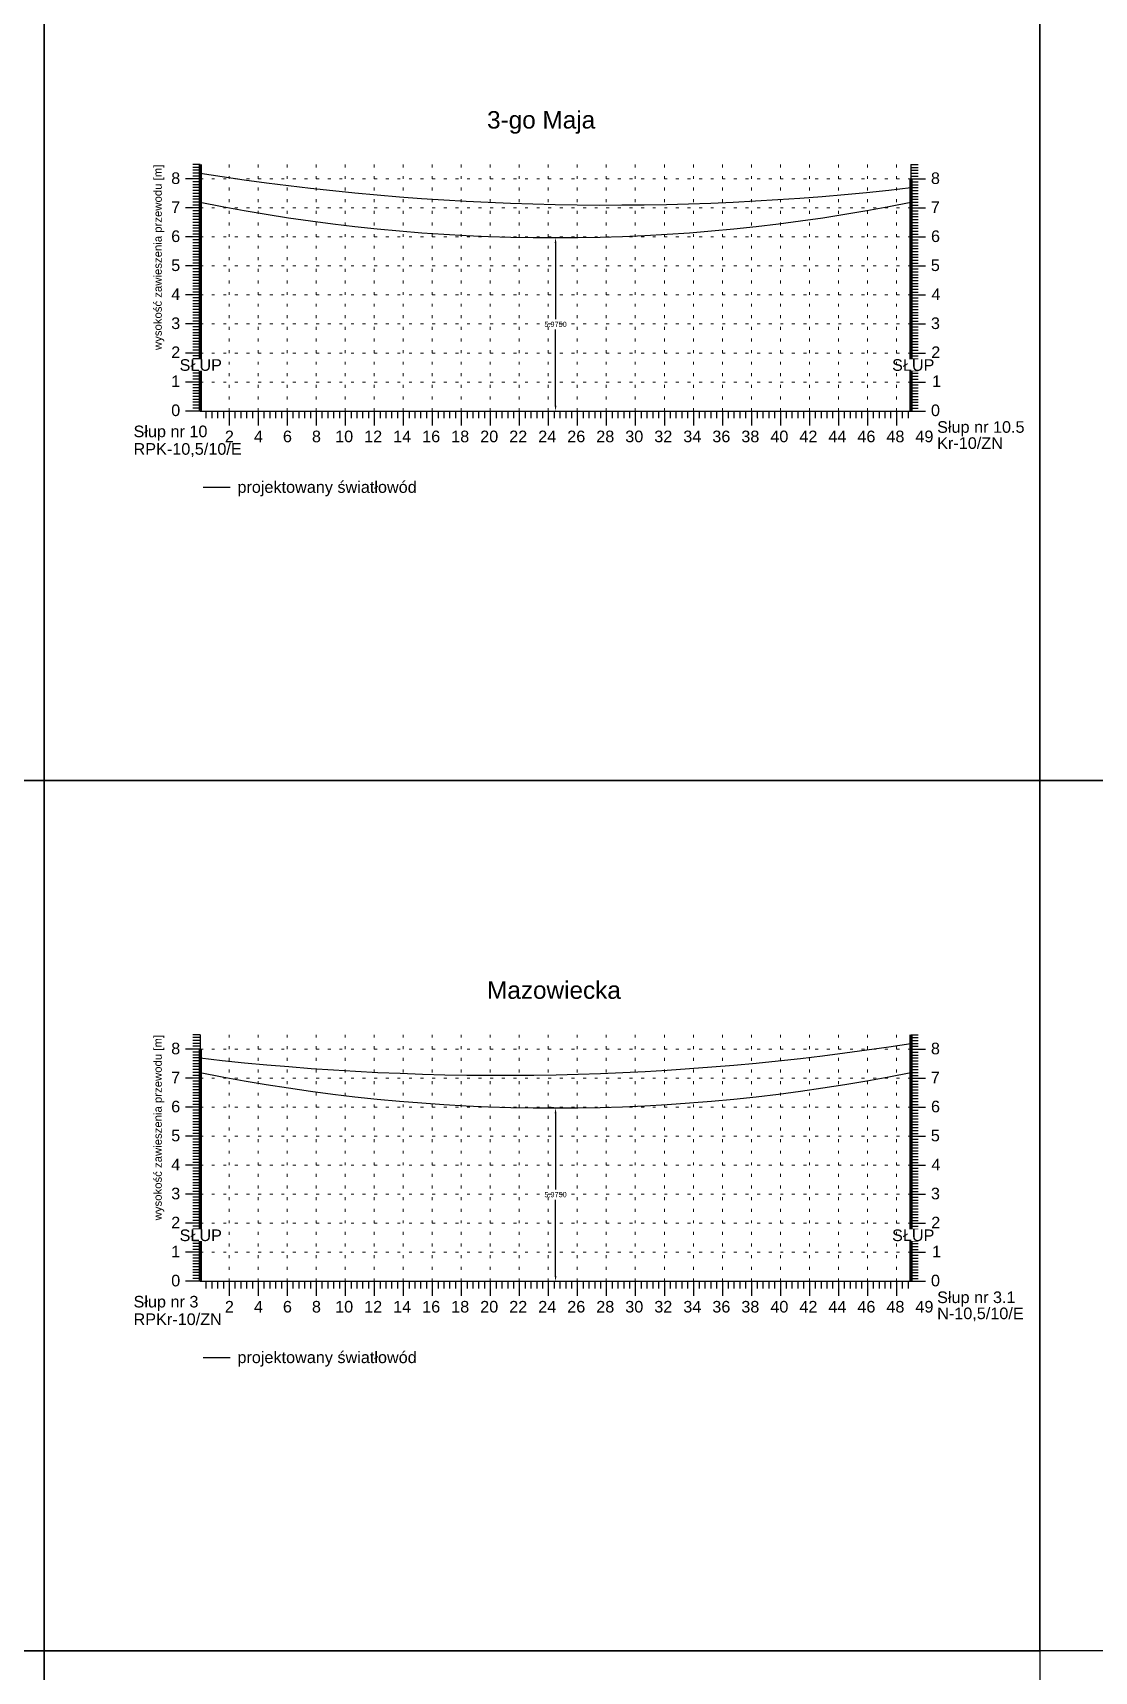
# Model space of a CAD drawing. Header units: metres. Extents: x -155 to 1812, y 681 to 886.
# Drawn here: x 1134.2 to 1170.7, y 739.8 to 796.3 of the extents above; entities that cross this region are included whole.
import ezdxf

# ---------------------------------------------------------------- set-up
doc = ezdxf.new("R2010")
doc.units = ezdxf.units.M
doc.header["$MEASUREMENT"] = 0
doc.linetypes.add('ACAD_ISO07W100', pattern=[3, 0, -3])
doc.styles.get("Standard").update_dxf_attribs({"font": 'arial.ttf'})
doc.dimstyles.get("Standard").update_dxf_attribs({"dimtxt": 0.18, "dimasz": 0.18, "dimexe": 0.18, "dimexo": 0.0625, "dimgap": 0.09, "dimtad": 0, "dimtih": 1, "dimtoh": 1, "dimdec": 4, "dimzin": 0, "dimdsep": 46, "dimtxsty": 'Standard', "dimcen": 0.09, "dimadec": 0, "dimazin": 0, "dimtfac": 1, "dimtdec": 4, "dimtofl": 0, "dimtmove": 0, "dimatfit": 3, "dimfxl": 1, "dimtolj": 1, "dimtzin": 0, "dimarcsym": 0})

# ---------------------------------------------------------------- blocks, each defined once
blk = doc.blocks.new('*D279')
at = {"color": 0, "lineweight": -2}
for p, q in [((1152.106, 789.234), (1151.989, 789.234)), ((1152.169, 789.054), (1152.169, 786.429)), ((1152.169, 783.439), (1152.169, 786.065)), ((1142.581, 783.259), (1152.349, 783.259))]:
    blk.add_line(p, q, dxfattribs=at)
at = {"color": 0}
for points in [[(1152.199, 789.054), (1152.139, 789.054), (1152.169, 789.234)], [(1152.139, 783.439), (1152.199, 783.439), (1152.169, 783.259)]]:
    blk.add_solid(points, dxfattribs=at)
at = {"layer": 'Defpoints', "color": 0}
for p in [(1152.169, 789.234), (1142.519, 783.259), (1152.169, 783.259)]:
    blk.add_point(p, dxfattribs=at)
at = {"color": 0, "lineweight": 25, "insert": (1152.169, 786.247), "char_height": 0.18, "attachment_point": 5}
blk.add_mtext('\\A1;5.9750', dxfattribs=at)
blk = doc.blocks.new('*D304')
at = {"color": 0, "lineweight": -2}
for p, q in [((1152.106, 759.234), (1151.989, 759.234)), ((1152.169, 759.054), (1152.169, 756.429)), ((1152.169, 753.439), (1152.169, 756.065)), ((1142.581, 753.259), (1152.349, 753.259))]:
    blk.add_line(p, q, dxfattribs=at)
at = {"color": 0}
for points in [[(1152.199, 759.054), (1152.139, 759.054), (1152.169, 759.234)], [(1152.139, 753.439), (1152.199, 753.439), (1152.169, 753.259)]]:
    blk.add_solid(points, dxfattribs=at)
at = {"layer": 'Defpoints', "color": 0}
for p in [(1152.169, 759.234), (1142.519, 753.259), (1152.169, 753.259)]:
    blk.add_point(p, dxfattribs=at)
at = {"color": 0, "lineweight": 25, "insert": (1152.169, 756.247), "char_height": 0.18, "attachment_point": 5}
blk.add_mtext('\\A1;5.9750', dxfattribs=at)

msp = doc.modelspace()

# ---------------------------------------------------------------- linework, layer by layer
for p, q in [((1139.9187, 791.75924), (1139.6687, 791.75924)), ((1139.9187, 791.65924), (1139.6687, 791.65924)), ((1139.9187, 791.55924), (1139.6687, 791.55924)), ((1139.9187, 791.45924), (1139.6687, 791.45924)), ((1139.9187, 791.35924), (1139.6687, 791.35924)), ((1139.9187, 791.75924), (1139.9187, 783.25924)), ((1164.4187, 791.75924), (1164.4187, 783.25924)), ((1164.4187, 791.75924), (1164.6687, 791.75924)), ((1164.4187, 791.65924), (1164.6687, 791.65924)), ((1164.4187, 791.55924), (1164.6687, 791.55924)), ((1164.4187, 791.45924), (1164.6687, 791.45924)), ((1164.4187, 791.35924), (1164.6687, 791.35924)), ((1139.9187, 791.25924), (1139.4187, 791.25924)), ((1139.9187, 791.25924), (1139.4187, 791.25924)), ((1139.9187, 791.15924), (1139.6687, 791.15924)), ((1139.9187, 791.05924), (1139.6687, 791.05924)), ((1139.9187, 790.95924), (1139.6687, 790.95924)), ((1139.9187, 790.85924), (1139.6687, 790.85924)), ((1139.9187, 790.75924), (1139.6687, 790.75924)), ((1164.4187, 791.25924), (1164.9187, 791.25924)), ((1164.4187, 791.25924), (1164.9187, 791.25924)), ((1164.4187, 791.15924), (1164.6687, 791.15924)), ((1164.4187, 791.05924), (1164.6687, 791.05924)), ((1164.4187, 790.95924), (1164.6687, 790.95924)), ((1164.4187, 790.85924), (1164.6687, 790.85924)), ((1164.4187, 790.75924), (1164.6687, 790.75924)), ((1139.9187, 790.25924), (1139.4187, 790.25924)), ((1139.9187, 790.25924), (1139.4187, 790.25924)), ((1139.9187, 790.65924), (1139.6687, 790.65924)), ((1139.9187, 790.55924), (1139.6687, 790.55924)), ((1139.9187, 790.45924), (1139.6687, 790.45924)), ((1139.9187, 790.35924), (1139.6687, 790.35924)), ((1164.4187, 790.65924), (1164.6687, 790.65924)), ((1164.4187, 790.55924), (1164.6687, 790.55924)), ((1164.4187, 790.45924), (1164.6687, 790.45924)), ((1164.4187, 790.35924), (1164.6687, 790.35924)), ((1164.4187, 790.25924), (1164.9187, 790.25924)), ((1164.4187, 790.25924), (1164.9187, 790.25924)), ((1139.9187, 790.15924), (1139.6687, 790.15924)), ((1139.9187, 790.05924), (1139.6687, 790.05924)), ((1139.9187, 789.95924), (1139.6687, 789.95924)), ((1139.9187, 789.85924), (1139.6687, 789.85924)), ((1139.9187, 789.75924), (1139.6687, 789.75924)), ((1139.9187, 789.65924), (1139.6687, 789.65924)), ((1164.4187, 790.15924), (1164.6687, 790.15924)), ((1164.4187, 790.05924), (1164.6687, 790.05924)), ((1164.4187, 789.95924), (1164.6687, 789.95924)), ((1164.4187, 789.85924), (1164.6687, 789.85924)), ((1164.4187, 789.75924), (1164.6687, 789.75924)), ((1164.4187, 789.65924), (1164.6687, 789.65924)), ((1139.9187, 789.25924), (1139.4187, 789.25924)), ((1139.9187, 789.25924), (1139.4187, 789.25924)), ((1139.9187, 789.55924), (1139.6687, 789.55924)), ((1139.9187, 789.45924), (1139.6687, 789.45924)), ((1139.9187, 789.35924), (1139.6687, 789.35924)), ((1139.9187, 789.15924), (1139.6687, 789.15924)), ((1139.9187, 789.05924), (1139.6687, 789.05924)), ((1164.4187, 789.55924), (1164.6687, 789.55924)), ((1164.4187, 789.45924), (1164.6687, 789.45924)), ((1164.4187, 789.35924), (1164.6687, 789.35924)), ((1164.4187, 789.25924), (1164.9187, 789.25924)), ((1164.4187, 789.25924), (1164.9187, 789.25924)), ((1164.4187, 789.15924), (1164.6687, 789.15924)), ((1164.4187, 789.05924), (1164.6687, 789.05924)), ((1139.9187, 788.95924), (1139.6687, 788.95924)), ((1139.9187, 788.85924), (1139.6687, 788.85924)), ((1139.9187, 788.75924), (1139.6687, 788.75924)), ((1139.9187, 788.65924), (1139.6687, 788.65924)), ((1139.9187, 788.55924), (1139.6687, 788.55924)), ((1164.4187, 788.95924), (1164.6687, 788.95924)), ((1164.4187, 788.85924), (1164.6687, 788.85924)), ((1164.4187, 788.75924), (1164.6687, 788.75924)), ((1164.4187, 788.65924), (1164.6687, 788.65924)), ((1164.4187, 788.55924), (1164.6687, 788.55924)), ((1139.9187, 788.25924), (1139.4187, 788.25924)), ((1139.9187, 788.25924), (1139.4187, 788.25924)), ((1139.9187, 788.45924), (1139.6687, 788.45924)), ((1139.9187, 788.35924), (1139.6687, 788.35924)), ((1139.9187, 788.15924), (1139.6687, 788.15924)), ((1139.9187, 788.05924), (1139.6687, 788.05924)), ((1139.9187, 787.95924), (1139.6687, 787.95924)), ((1164.4187, 788.45924), (1164.6687, 788.45924)), ((1164.4187, 788.35924), (1164.6687, 788.35924)), ((1164.4187, 788.25924), (1164.9187, 788.25924)), ((1164.4187, 788.25924), (1164.9187, 788.25924)), ((1164.4187, 788.15924), (1164.6687, 788.15924)), ((1164.4187, 788.05924), (1164.6687, 788.05924)), ((1164.4187, 787.95924), (1164.6687, 787.95924)), ((1139.9187, 787.85924), (1139.6687, 787.85924)), ((1139.9187, 787.75924), (1139.6687, 787.75924)), ((1139.9187, 787.65924), (1139.6687, 787.65924)), ((1139.9187, 787.55924), (1139.6687, 787.55924)), ((1139.9187, 787.45924), (1139.6687, 787.45924)), ((1139.9187, 787.35924), (1139.6687, 787.35924)), ((1164.4187, 787.85924), (1164.6687, 787.85924)), ((1164.4187, 787.75924), (1164.6687, 787.75924)), ((1164.4187, 787.65924), (1164.6687, 787.65924)), ((1164.4187, 787.55924), (1164.6687, 787.55924)), ((1164.4187, 787.45924), (1164.6687, 787.45924)), ((1164.4187, 787.35924), (1164.6687, 787.35924)), ((1139.9187, 787.25924), (1139.4187, 787.25924)), ((1139.9187, 787.25924), (1139.4187, 787.25924)), ((1139.9187, 787.15924), (1139.6687, 787.15924)), ((1139.9187, 787.05924), (1139.6687, 787.05924)), ((1139.9187, 786.95924), (1139.6687, 786.95924)), ((1139.9187, 786.85924), (1139.6687, 786.85924)), ((1164.4187, 787.25924), (1164.9187, 787.25924)), ((1164.4187, 787.25924), (1164.9187, 787.25924)), ((1164.4187, 787.15924), (1164.6687, 787.15924)), ((1164.4187, 787.05924), (1164.6687, 787.05924)), ((1164.4187, 786.95924), (1164.6687, 786.95924)), ((1164.4187, 786.85924), (1164.6687, 786.85924)), ((1139.9187, 786.25924), (1139.4187, 786.25924)), ((1139.9187, 786.25924), (1139.4187, 786.25924)), ((1139.9187, 786.75924), (1139.6687, 786.75924)), ((1139.9187, 786.65924), (1139.6687, 786.65924)), ((1139.9187, 786.55924), (1139.6687, 786.55924)), ((1139.9187, 786.45924), (1139.6687, 786.45924)), ((1139.9187, 786.35924), (1139.6687, 786.35924)), ((1164.4187, 786.75924), (1164.6687, 786.75924)), ((1164.4187, 786.65924), (1164.6687, 786.65924)), ((1164.4187, 786.55924), (1164.6687, 786.55924)), ((1164.4187, 786.45924), (1164.6687, 786.45924)), ((1164.4187, 786.35924), (1164.6687, 786.35924)), ((1164.4187, 786.25924), (1164.9187, 786.25924)), ((1164.4187, 786.25924), (1164.9187, 786.25924)), ((1139.9187, 786.15924), (1139.6687, 786.15924)), ((1139.9187, 786.05924), (1139.6687, 786.05924)), ((1139.9187, 785.95924), (1139.6687, 785.95924)), ((1139.9187, 785.85924), (1139.6687, 785.85924)), ((1139.9187, 785.75924), (1139.6687, 785.75924)), ((1139.9187, 785.65924), (1139.6687, 785.65924)), ((1164.4187, 786.15924), (1164.6687, 786.15924)), ((1164.4187, 786.05924), (1164.6687, 786.05924)), ((1164.4187, 785.95924), (1164.6687, 785.95924)), ((1164.4187, 785.85924), (1164.6687, 785.85924)), ((1164.4187, 785.75924), (1164.6687, 785.75924)), ((1164.4187, 785.65924), (1164.6687, 785.65924)), ((1139.9187, 785.25924), (1139.4187, 785.25924)), ((1139.9187, 785.25924), (1139.4187, 785.25924)), ((1139.9187, 785.55924), (1139.6687, 785.55924)), ((1139.9187, 785.45924), (1139.6687, 785.45924)), ((1139.9187, 785.35924), (1139.6687, 785.35924)), ((1139.9187, 785.15924), (1139.6687, 785.15924)), ((1164.4187, 785.55924), (1164.6687, 785.55924)), ((1164.4187, 785.45924), (1164.6687, 785.45924)), ((1164.4187, 785.35924), (1164.6687, 785.35924)), ((1164.4187, 785.25924), (1164.9187, 785.25924)), ((1164.4187, 785.25924), (1164.9187, 785.25924)), ((1164.4187, 785.15924), (1164.6687, 785.15924)), ((1139.9187, 785.05924), (1139.6687, 785.05924)), ((1139.9187, 784.95924), (1139.6687, 784.95924)), ((1139.9187, 784.85924), (1139.6687, 784.85924)), ((1139.9187, 784.75924), (1139.6687, 784.75924)), ((1139.9187, 784.65924), (1139.6687, 784.65924)), ((1139.9187, 784.55924), (1139.6687, 784.55924)), ((1164.4187, 785.05924), (1164.6687, 785.05924)), ((1164.4187, 784.95924), (1164.6687, 784.95924)), ((1164.4187, 784.85924), (1164.6687, 784.85924)), ((1164.4187, 784.75924), (1164.6687, 784.75924)), ((1164.4187, 784.65924), (1164.6687, 784.65924)), ((1164.4187, 784.55924), (1164.6687, 784.55924)), ((1139.9187, 784.25924), (1139.4187, 784.25924)), ((1139.9187, 784.25924), (1139.4187, 784.25924)), ((1139.9187, 784.45924), (1139.6687, 784.45924)), ((1139.9187, 784.35924), (1139.6687, 784.35924)), ((1139.9187, 784.15924), (1139.6687, 784.15924)), ((1139.9187, 784.05924), (1139.6687, 784.05924)), ((1139.9187, 783.95924), (1139.6687, 783.95924)), ((1164.4187, 784.45924), (1164.6687, 784.45924)), ((1164.4187, 784.35924), (1164.6687, 784.35924)), ((1164.4187, 784.25924), (1164.9187, 784.25924)), ((1164.4187, 784.25924), (1164.9187, 784.25924)), ((1164.4187, 784.15924), (1164.6687, 784.15924)), ((1164.4187, 784.05924), (1164.6687, 784.05924)), ((1164.4187, 783.95924), (1164.6687, 783.95924)), ((1139.9187, 783.85924), (1139.6687, 783.85924)), ((1139.9187, 783.75924), (1139.6687, 783.75924)), ((1139.9187, 783.65924), (1139.6687, 783.65924)), ((1139.9187, 783.55924), (1139.6687, 783.55924)), ((1139.9187, 783.45924), (1139.6687, 783.45924)), ((1164.4187, 783.85924), (1164.6687, 783.85924)), ((1164.4187, 783.75924), (1164.6687, 783.75924)), ((1164.4187, 783.65924), (1164.6687, 783.65924)), ((1164.4187, 783.55924), (1164.6687, 783.55924)), ((1164.4187, 783.45924), (1164.6687, 783.45924)), ((1139.9187, 783.25924), (1139.4187, 783.25924)), ((1139.9187, 783.35924), (1139.6687, 783.35924)), ((1139.9187, 783.25924), (1139.6687, 783.25924)), ((1139.9187, 783.25924), (1164.4187, 783.25924)), ((1140.1187, 783.25924), (1140.1187, 783.00924)), ((1140.3187, 783.25924), (1140.3187, 783.00924)), ((1140.5187, 783.25924), (1140.5187, 783.00924)), ((1140.7187, 783.25924), (1140.7187, 783.00924)), ((1140.9187, 783.25924), (1140.9187, 782.75924)), ((1141.1187, 783.25924), (1141.1187, 783.00924)), ((1141.3187, 783.25924), (1141.3187, 783.00924)), ((1141.5187, 783.25924), (1141.5187, 783.00924)), ((1141.7187, 783.25924), (1141.7187, 783.00924)), ((1141.9187, 783.25924), (1141.9187, 782.75924)), ((1142.1187, 783.25924), (1142.1187, 783.00924)), ((1142.3187, 783.25924), (1142.3187, 783.00924)), ((1142.5187, 783.25924), (1142.5187, 783.00924)), ((1142.7187, 783.25924), (1142.7187, 783.00924)), ((1142.9187, 783.25924), (1142.9187, 782.75924)), ((1143.1187, 783.25924), (1143.1187, 783.00924)), ((1143.3187, 783.25924), (1143.3187, 783.00924)), ((1143.5187, 783.25924), (1143.5187, 783.00924)), ((1143.7187, 783.25924), (1143.7187, 783.00924)), ((1143.9187, 783.25924), (1143.9187, 782.75924)), ((1144.1187, 783.25924), (1144.1187, 783.00924)), ((1144.3187, 783.25924), (1144.3187, 783.00924)), ((1144.5187, 783.25924), (1144.5187, 783.00924)), ((1144.7187, 783.25924), (1144.7187, 783.00924)), ((1144.9187, 783.25924), (1144.9187, 782.75924)), ((1145.1187, 783.25924), (1145.1187, 783.00924)), ((1145.3187, 783.25924), (1145.3187, 783.00924)), ((1145.5187, 783.25924), (1145.5187, 783.00924)), ((1145.7187, 783.25924), (1145.7187, 783.00924)), ((1145.9187, 783.25924), (1145.9187, 782.75924)), ((1146.1187, 783.25924), (1146.1187, 783.00924)), ((1146.3187, 783.25924), (1146.3187, 783.00924)), ((1146.5187, 783.25924), (1146.5187, 783.00924)), ((1146.7187, 783.25924), (1146.7187, 783.00924)), ((1146.9187, 783.25924), (1146.9187, 782.75924)), ((1147.1187, 783.25924), (1147.1187, 783.00924)), ((1147.3187, 783.25924), (1147.3187, 783.00924)), ((1147.5187, 783.25924), (1147.5187, 783.00924)), ((1147.7187, 783.25924), (1147.7187, 783.00924)), ((1147.9187, 783.25924), (1147.9187, 782.75924)), ((1148.1187, 783.25924), (1148.1187, 783.00924)), ((1148.3187, 783.25924), (1148.3187, 783.00924)), ((1148.5187, 783.25924), (1148.5187, 783.00924)), ((1148.7187, 783.25924), (1148.7187, 783.00924)), ((1148.9187, 783.25924), (1148.9187, 782.75924)), ((1149.1187, 783.25924), (1149.1187, 783.00924)), ((1149.3187, 783.25924), (1149.3187, 783.00924)), ((1149.5187, 783.25924), (1149.5187, 783.00924)), ((1149.7187, 783.25924), (1149.7187, 783.00924)), ((1149.9187, 783.25924), (1149.9187, 782.75924)), ((1150.1187, 783.25924), (1150.1187, 783.00924)), ((1150.3187, 783.25924), (1150.3187, 783.00924)), ((1150.5187, 783.25924), (1150.5187, 783.00924)), ((1150.7187, 783.25924), (1150.7187, 783.00924)), ((1150.9187, 783.25924), (1150.9187, 782.75924)), ((1151.1187, 783.25924), (1151.1187, 783.00924)), ((1151.3187, 783.25924), (1151.3187, 783.00924)), ((1151.5187, 783.25924), (1151.5187, 783.00924)), ((1151.7187, 783.25924), (1151.7187, 783.00924)), ((1151.9187, 783.25924), (1151.9187, 782.75924)), ((1152.1187, 783.25924), (1152.1187, 783.00924)), ((1152.3187, 783.25924), (1152.3187, 783.00924)), ((1152.5187, 783.25924), (1152.5187, 783.00924)), ((1152.7187, 783.25924), (1152.7187, 783.00924)), ((1152.9187, 783.25924), (1152.9187, 782.75924)), ((1153.1187, 783.25924), (1153.1187, 783.00924)), ((1153.3187, 783.25924), (1153.3187, 783.00924)), ((1153.5187, 783.25924), (1153.5187, 783.00924)), ((1153.7187, 783.25924), (1153.7187, 783.00924)), ((1153.9187, 783.25924), (1153.9187, 782.75924)), ((1154.1187, 783.25924), (1154.1187, 783.00924)), ((1154.3187, 783.25924), (1154.3187, 783.00924)), ((1154.5187, 783.25924), (1154.5187, 783.00924)), ((1154.7187, 783.25924), (1154.7187, 783.00924)), ((1154.9187, 783.25924), (1154.9187, 782.75924)), ((1155.1187, 783.25924), (1155.1187, 783.00924)), ((1155.3187, 783.25924), (1155.3187, 783.00924)), ((1155.5187, 783.25924), (1155.5187, 783.00924)), ((1155.7187, 783.25924), (1155.7187, 783.00924)), ((1155.9187, 783.25924), (1155.9187, 782.75924)), ((1156.1187, 783.25924), (1156.1187, 783.00924)), ((1156.3187, 783.25924), (1156.3187, 783.00924)), ((1156.5187, 783.25924), (1156.5187, 783.00924)), ((1156.7187, 783.25924), (1156.7187, 783.00924)), ((1156.9187, 783.25924), (1156.9187, 782.75924)), ((1157.1187, 783.25924), (1157.1187, 783.00924)), ((1157.3187, 783.25924), (1157.3187, 783.00924)), ((1157.5187, 783.25924), (1157.5187, 783.00924)), ((1157.7187, 783.25924), (1157.7187, 783.00924)), ((1157.9187, 783.25924), (1157.9187, 782.75924)), ((1158.1187, 783.25924), (1158.1187, 783.00924)), ((1158.3187, 783.25924), (1158.3187, 783.00924)), ((1158.5187, 783.25924), (1158.5187, 783.00924)), ((1158.7187, 783.25924), (1158.7187, 783.00924)), ((1158.9187, 783.25924), (1158.9187, 782.75924)), ((1158.9187, 783.25924), (1158.9187, 782.75924)), ((1159.1187, 783.25924), (1159.1187, 783.00924)), ((1159.3187, 783.25924), (1159.3187, 783.00924)), ((1159.5187, 783.25924), (1159.5187, 783.00924)), ((1159.7187, 783.25924), (1159.7187, 783.00924)), ((1159.9187, 783.25924), (1159.9187, 782.75924)), ((1159.9187, 783.25924), (1159.9187, 782.75924)), ((1160.1187, 783.25924), (1160.1187, 783.00924)), ((1160.3187, 783.25924), (1160.3187, 783.00924)), ((1160.5187, 783.25924), (1160.5187, 783.00924)), ((1160.7187, 783.25924), (1160.7187, 783.00924)), ((1160.9187, 783.25924), (1160.9187, 782.75924)), ((1160.9187, 783.25924), (1160.9187, 782.75924)), ((1161.1187, 783.25924), (1161.1187, 783.00924)), ((1161.3187, 783.25924), (1161.3187, 783.00924)), ((1161.5187, 783.25924), (1161.5187, 783.00924)), ((1161.7187, 783.25924), (1161.7187, 783.00924)), ((1161.9187, 783.25924), (1161.9187, 782.75924)), ((1161.9187, 783.25924), (1161.9187, 782.75924)), ((1162.1187, 783.25924), (1162.1187, 783.00924)), ((1162.3187, 783.25924), (1162.3187, 783.00924)), ((1162.5187, 783.25924), (1162.5187, 783.00924)), ((1162.7187, 783.25924), (1162.7187, 783.00924)), ((1162.9187, 783.25924), (1162.9187, 782.75924)), ((1162.9187, 783.25924), (1162.9187, 782.75924)), ((1163.1187, 783.25924), (1163.1187, 783.00924)), ((1163.3187, 783.25924), (1163.3187, 783.00924)), ((1163.5187, 783.25924), (1163.5187, 783.00924)), ((1163.7187, 783.25924), (1163.7187, 783.00924)), ((1163.9187, 783.25924), (1163.9187, 782.75924)), ((1163.9187, 783.25924), (1163.9187, 782.75924)), ((1164.1187, 783.25924), (1164.1187, 783.00924)), ((1164.3187, 783.25924), (1164.3187, 783.00924)), ((1164.4187, 783.35924), (1164.6687, 783.35924)), ((1164.4187, 783.25924), (1164.9187, 783.25924)), ((1164.4187, 783.25924), (1164.6687, 783.25924)), ((1139.9187, 761.75924), (1139.6687, 761.75924)), ((1139.9187, 761.65924), (1139.6687, 761.65924)), ((1139.9187, 761.55924), (1139.6687, 761.55924)), ((1139.9187, 761.45924), (1139.6687, 761.45924)), ((1139.9187, 761.35924), (1139.6687, 761.35924)), ((1139.9187, 761.75924), (1139.9187, 753.25924)), ((1164.4187, 761.75924), (1164.4187, 753.25924)), ((1164.4187, 761.75924), (1164.6687, 761.75924)), ((1164.4187, 761.65924), (1164.6687, 761.65924)), ((1164.4187, 761.55924), (1164.6687, 761.55924)), ((1164.4187, 761.45924), (1164.6687, 761.45924)), ((1164.4187, 761.35924), (1164.6687, 761.35924)), ((1139.9187, 761.25924), (1139.4187, 761.25924)), ((1139.9187, 761.25924), (1139.4187, 761.25924)), ((1139.9187, 761.15924), (1139.6687, 761.15924)), ((1139.9187, 761.05924), (1139.6687, 761.05924)), ((1139.9187, 760.95924), (1139.6687, 760.95924)), ((1139.9187, 760.85924), (1139.6687, 760.85924)), ((1164.4187, 761.25924), (1164.9187, 761.25924)), ((1164.4187, 761.25924), (1164.9187, 761.25924)), ((1164.4187, 761.15924), (1164.6687, 761.15924)), ((1164.4187, 761.05924), (1164.6687, 761.05924)), ((1164.4187, 760.95924), (1164.6687, 760.95924)), ((1164.4187, 760.85924), (1164.6687, 760.85924)), ((1139.9187, 760.25924), (1139.4187, 760.25924)), ((1139.9187, 760.25924), (1139.4187, 760.25924)), ((1139.9187, 760.75924), (1139.6687, 760.75924)), ((1139.9187, 760.65924), (1139.6687, 760.65924)), ((1139.9187, 760.55924), (1139.6687, 760.55924)), ((1139.9187, 760.45924), (1139.6687, 760.45924)), ((1139.9187, 760.35924), (1139.6687, 760.35924)), ((1164.4187, 760.75924), (1164.6687, 760.75924)), ((1164.4187, 760.65924), (1164.6687, 760.65924)), ((1164.4187, 760.55924), (1164.6687, 760.55924)), ((1164.4187, 760.45924), (1164.6687, 760.45924)), ((1164.4187, 760.35924), (1164.6687, 760.35924)), ((1164.4187, 760.25924), (1164.9187, 760.25924)), ((1164.4187, 760.25924), (1164.9187, 760.25924)), ((1139.9187, 760.15924), (1139.6687, 760.15924)), ((1139.9187, 760.05924), (1139.6687, 760.05924)), ((1139.9187, 759.95924), (1139.6687, 759.95924)), ((1139.9187, 759.85924), (1139.6687, 759.85924)), ((1139.9187, 759.75924), (1139.6687, 759.75924)), ((1164.4187, 760.15924), (1164.6687, 760.15924)), ((1164.4187, 760.05924), (1164.6687, 760.05924)), ((1164.4187, 759.95924), (1164.6687, 759.95924)), ((1164.4187, 759.85924), (1164.6687, 759.85924)), ((1164.4187, 759.75924), (1164.6687, 759.75924)), ((1139.9187, 759.25924), (1139.4187, 759.25924)), ((1139.9187, 759.25924), (1139.4187, 759.25924)), ((1139.9187, 759.65924), (1139.6687, 759.65924)), ((1139.9187, 759.55924), (1139.6687, 759.55924)), ((1139.9187, 759.45924), (1139.6687, 759.45924)), ((1139.9187, 759.35924), (1139.6687, 759.35924)), ((1139.9187, 759.15924), (1139.6687, 759.15924)), ((1164.4187, 759.65924), (1164.6687, 759.65924)), ((1164.4187, 759.55924), (1164.6687, 759.55924)), ((1164.4187, 759.45924), (1164.6687, 759.45924)), ((1164.4187, 759.35924), (1164.6687, 759.35924)), ((1164.4187, 759.25924), (1164.9187, 759.25924)), ((1164.4187, 759.25924), (1164.9187, 759.25924)), ((1164.4187, 759.15924), (1164.6687, 759.15924)), ((1139.9187, 759.05924), (1139.6687, 759.05924)), ((1139.9187, 758.95924), (1139.6687, 758.95924)), ((1139.9187, 758.85924), (1139.6687, 758.85924)), ((1139.9187, 758.75924), (1139.6687, 758.75924)), ((1139.9187, 758.65924), (1139.6687, 758.65924)), ((1139.9187, 758.55924), (1139.6687, 758.55924)), ((1164.4187, 759.05924), (1164.6687, 759.05924)), ((1164.4187, 758.95924), (1164.6687, 758.95924)), ((1164.4187, 758.85924), (1164.6687, 758.85924)), ((1164.4187, 758.75924), (1164.6687, 758.75924)), ((1164.4187, 758.65924), (1164.6687, 758.65924)), ((1164.4187, 758.55924), (1164.6687, 758.55924)), ((1139.9187, 758.25924), (1139.4187, 758.25924)), ((1139.9187, 758.25924), (1139.4187, 758.25924)), ((1139.9187, 758.45924), (1139.6687, 758.45924)), ((1139.9187, 758.35924), (1139.6687, 758.35924)), ((1139.9187, 758.15924), (1139.6687, 758.15924)), ((1139.9187, 758.05924), (1139.6687, 758.05924)), ((1164.4187, 758.45924), (1164.6687, 758.45924)), ((1164.4187, 758.35924), (1164.6687, 758.35924)), ((1164.4187, 758.25924), (1164.9187, 758.25924)), ((1164.4187, 758.25924), (1164.9187, 758.25924)), ((1164.4187, 758.15924), (1164.6687, 758.15924)), ((1164.4187, 758.05924), (1164.6687, 758.05924)), ((1139.9187, 757.95924), (1139.6687, 757.95924)), ((1139.9187, 757.85924), (1139.6687, 757.85924)), ((1139.9187, 757.75924), (1139.6687, 757.75924)), ((1139.9187, 757.65924), (1139.6687, 757.65924)), ((1139.9187, 757.55924), (1139.6687, 757.55924)), ((1139.9187, 757.45924), (1139.6687, 757.45924)), ((1164.4187, 757.95924), (1164.6687, 757.95924)), ((1164.4187, 757.85924), (1164.6687, 757.85924)), ((1164.4187, 757.75924), (1164.6687, 757.75924)), ((1164.4187, 757.65924), (1164.6687, 757.65924)), ((1164.4187, 757.55924), (1164.6687, 757.55924)), ((1164.4187, 757.45924), (1164.6687, 757.45924)), ((1139.9187, 757.25924), (1139.4187, 757.25924)), ((1139.9187, 757.25924), (1139.4187, 757.25924)), ((1139.9187, 757.35924), (1139.6687, 757.35924)), ((1139.9187, 757.15924), (1139.6687, 757.15924)), ((1139.9187, 757.05924), (1139.6687, 757.05924)), ((1139.9187, 756.95924), (1139.6687, 756.95924)), ((1139.9187, 756.85924), (1139.6687, 756.85924)), ((1164.4187, 757.35924), (1164.6687, 757.35924)), ((1164.4187, 757.25924), (1164.9187, 757.25924)), ((1164.4187, 757.25924), (1164.9187, 757.25924)), ((1164.4187, 757.15924), (1164.6687, 757.15924)), ((1164.4187, 757.05924), (1164.6687, 757.05924)), ((1164.4187, 756.95924), (1164.6687, 756.95924)), ((1164.4187, 756.85924), (1164.6687, 756.85924)), ((1139.9187, 756.75924), (1139.6687, 756.75924)), ((1139.9187, 756.65924), (1139.6687, 756.65924)), ((1139.9187, 756.55924), (1139.6687, 756.55924)), ((1139.9187, 756.45924), (1139.6687, 756.45924)), ((1139.9187, 756.35924), (1139.6687, 756.35924)), ((1164.4187, 756.75924), (1164.6687, 756.75924)), ((1164.4187, 756.65924), (1164.6687, 756.65924)), ((1164.4187, 756.55924), (1164.6687, 756.55924)), ((1164.4187, 756.45924), (1164.6687, 756.45924)), ((1164.4187, 756.35924), (1164.6687, 756.35924)), ((1139.9187, 756.25924), (1139.4187, 756.25924)), ((1139.9187, 756.25924), (1139.4187, 756.25924)), ((1139.9187, 756.15924), (1139.6687, 756.15924)), ((1139.9187, 756.05924), (1139.6687, 756.05924)), ((1139.9187, 755.95924), (1139.6687, 755.95924)), ((1139.9187, 755.85924), (1139.6687, 755.85924)), ((1139.9187, 755.75924), (1139.6687, 755.75924)), ((1164.4187, 756.25924), (1164.9187, 756.25924)), ((1164.4187, 756.25924), (1164.9187, 756.25924)), ((1164.4187, 756.15924), (1164.6687, 756.15924)), ((1164.4187, 756.05924), (1164.6687, 756.05924)), ((1164.4187, 755.95924), (1164.6687, 755.95924)), ((1164.4187, 755.85924), (1164.6687, 755.85924)), ((1164.4187, 755.75924), (1164.6687, 755.75924)), ((1139.9187, 755.25924), (1139.4187, 755.25924)), ((1139.9187, 755.25924), (1139.4187, 755.25924)), ((1139.9187, 755.65924), (1139.6687, 755.65924)), ((1139.9187, 755.55924), (1139.6687, 755.55924)), ((1139.9187, 755.45924), (1139.6687, 755.45924)), ((1139.9187, 755.35924), (1139.6687, 755.35924)), ((1139.9187, 755.15924), (1139.6687, 755.15924)), ((1164.4187, 755.65924), (1164.6687, 755.65924)), ((1164.4187, 755.55924), (1164.6687, 755.55924)), ((1164.4187, 755.45924), (1164.6687, 755.45924)), ((1164.4187, 755.35924), (1164.6687, 755.35924)), ((1164.4187, 755.25924), (1164.9187, 755.25924)), ((1164.4187, 755.25924), (1164.9187, 755.25924)), ((1164.4187, 755.15924), (1164.6687, 755.15924)), ((1139.9187, 755.05924), (1139.6687, 755.05924)), ((1139.9187, 754.95924), (1139.6687, 754.95924)), ((1139.9187, 754.85924), (1139.6687, 754.85924)), ((1139.9187, 754.75924), (1139.6687, 754.75924)), ((1139.9187, 754.65924), (1139.6687, 754.65924)), ((1164.4187, 755.05924), (1164.6687, 755.05924)), ((1164.4187, 754.95924), (1164.6687, 754.95924)), ((1164.4187, 754.85924), (1164.6687, 754.85924)), ((1164.4187, 754.75924), (1164.6687, 754.75924)), ((1164.4187, 754.65924), (1164.6687, 754.65924)), ((1139.9187, 754.25924), (1139.4187, 754.25924)), ((1139.9187, 754.25924), (1139.4187, 754.25924)), ((1139.9187, 754.55924), (1139.6687, 754.55924)), ((1139.9187, 754.45924), (1139.6687, 754.45924)), ((1139.9187, 754.35924), (1139.6687, 754.35924)), ((1139.9187, 754.15924), (1139.6687, 754.15924)), ((1139.9187, 754.05924), (1139.6687, 754.05924)), ((1164.4187, 754.55924), (1164.6687, 754.55924)), ((1164.4187, 754.45924), (1164.6687, 754.45924)), ((1164.4187, 754.35924), (1164.6687, 754.35924)), ((1164.4187, 754.25924), (1164.9187, 754.25924)), ((1164.4187, 754.25924), (1164.9187, 754.25924)), ((1164.4187, 754.15924), (1164.6687, 754.15924)), ((1164.4187, 754.05924), (1164.6687, 754.05924)), ((1139.9187, 753.95924), (1139.6687, 753.95924)), ((1139.9187, 753.85924), (1139.6687, 753.85924)), ((1139.9187, 753.75924), (1139.6687, 753.75924)), ((1139.9187, 753.65924), (1139.6687, 753.65924)), ((1139.9187, 753.55924), (1139.6687, 753.55924)), ((1139.9187, 753.45924), (1139.6687, 753.45924)), ((1164.4187, 753.95924), (1164.6687, 753.95924)), ((1164.4187, 753.85924), (1164.6687, 753.85924)), ((1164.4187, 753.75924), (1164.6687, 753.75924)), ((1164.4187, 753.65924), (1164.6687, 753.65924)), ((1164.4187, 753.55924), (1164.6687, 753.55924)), ((1164.4187, 753.45924), (1164.6687, 753.45924)), ((1139.9187, 753.25924), (1139.4187, 753.25924)), ((1139.9187, 753.35924), (1139.6687, 753.35924)), ((1139.9187, 753.25924), (1139.6687, 753.25924)), ((1139.9187, 753.25924), (1164.4187, 753.25924)), ((1140.1187, 753.25924), (1140.1187, 753.00924)), ((1140.3187, 753.25924), (1140.3187, 753.00924)), ((1140.5187, 753.25924), (1140.5187, 753.00924)), ((1140.7187, 753.25924), (1140.7187, 753.00924)), ((1140.9187, 753.25924), (1140.9187, 752.75924)), ((1141.1187, 753.25924), (1141.1187, 753.00924)), ((1141.3187, 753.25924), (1141.3187, 753.00924)), ((1141.5187, 753.25924), (1141.5187, 753.00924)), ((1141.7187, 753.25924), (1141.7187, 753.00924)), ((1141.9187, 753.25924), (1141.9187, 752.75924)), ((1142.1187, 753.25924), (1142.1187, 753.00924)), ((1142.3187, 753.25924), (1142.3187, 753.00924)), ((1142.5187, 753.25924), (1142.5187, 753.00924)), ((1142.7187, 753.25924), (1142.7187, 753.00924)), ((1142.9187, 753.25924), (1142.9187, 752.75924)), ((1143.1187, 753.25924), (1143.1187, 753.00924)), ((1143.3187, 753.25924), (1143.3187, 753.00924)), ((1143.5187, 753.25924), (1143.5187, 753.00924)), ((1143.7187, 753.25924), (1143.7187, 753.00924)), ((1143.9187, 753.25924), (1143.9187, 752.75924)), ((1144.1187, 753.25924), (1144.1187, 753.00924)), ((1144.3187, 753.25924), (1144.3187, 753.00924)), ((1144.5187, 753.25924), (1144.5187, 753.00924)), ((1144.7187, 753.25924), (1144.7187, 753.00924)), ((1144.9187, 753.25924), (1144.9187, 752.75924)), ((1145.1187, 753.25924), (1145.1187, 753.00924)), ((1145.3187, 753.25924), (1145.3187, 753.00924)), ((1145.5187, 753.25924), (1145.5187, 753.00924)), ((1145.7187, 753.25924), (1145.7187, 753.00924)), ((1145.9187, 753.25924), (1145.9187, 752.75924)), ((1146.1187, 753.25924), (1146.1187, 753.00924)), ((1146.3187, 753.25924), (1146.3187, 753.00924)), ((1146.5187, 753.25924), (1146.5187, 753.00924)), ((1146.7187, 753.25924), (1146.7187, 753.00924)), ((1146.9187, 753.25924), (1146.9187, 752.75924)), ((1147.1187, 753.25924), (1147.1187, 753.00924)), ((1147.3187, 753.25924), (1147.3187, 753.00924)), ((1147.5187, 753.25924), (1147.5187, 753.00924)), ((1147.7187, 753.25924), (1147.7187, 753.00924)), ((1147.9187, 753.25924), (1147.9187, 752.75924)), ((1148.1187, 753.25924), (1148.1187, 753.00924)), ((1148.3187, 753.25924), (1148.3187, 753.00924)), ((1148.5187, 753.25924), (1148.5187, 753.00924)), ((1148.7187, 753.25924), (1148.7187, 753.00924)), ((1148.9187, 753.25924), (1148.9187, 752.75924)), ((1149.1187, 753.25924), (1149.1187, 753.00924)), ((1149.3187, 753.25924), (1149.3187, 753.00924)), ((1149.5187, 753.25924), (1149.5187, 753.00924)), ((1149.7187, 753.25924), (1149.7187, 753.00924)), ((1149.9187, 753.25924), (1149.9187, 752.75924)), ((1150.1187, 753.25924), (1150.1187, 753.00924)), ((1150.3187, 753.25924), (1150.3187, 753.00924)), ((1150.5187, 753.25924), (1150.5187, 753.00924)), ((1150.7187, 753.25924), (1150.7187, 753.00924)), ((1150.9187, 753.25924), (1150.9187, 752.75924)), ((1151.1187, 753.25924), (1151.1187, 753.00924)), ((1151.3187, 753.25924), (1151.3187, 753.00924)), ((1151.5187, 753.25924), (1151.5187, 753.00924)), ((1151.7187, 753.25924), (1151.7187, 753.00924)), ((1151.9187, 753.25924), (1151.9187, 752.75924)), ((1152.1187, 753.25924), (1152.1187, 753.00924)), ((1152.3187, 753.25924), (1152.3187, 753.00924)), ((1152.5187, 753.25924), (1152.5187, 753.00924)), ((1152.7187, 753.25924), (1152.7187, 753.00924)), ((1152.9187, 753.25924), (1152.9187, 752.75924)), ((1153.1187, 753.25924), (1153.1187, 753.00924)), ((1153.3187, 753.25924), (1153.3187, 753.00924)), ((1153.5187, 753.25924), (1153.5187, 753.00924)), ((1153.7187, 753.25924), (1153.7187, 753.00924)), ((1153.9187, 753.25924), (1153.9187, 752.75924)), ((1154.1187, 753.25924), (1154.1187, 753.00924)), ((1154.3187, 753.25924), (1154.3187, 753.00924)), ((1154.5187, 753.25924), (1154.5187, 753.00924)), ((1154.7187, 753.25924), (1154.7187, 753.00924)), ((1154.9187, 753.25924), (1154.9187, 752.75924)), ((1155.1187, 753.25924), (1155.1187, 753.00924)), ((1155.3187, 753.25924), (1155.3187, 753.00924)), ((1155.5187, 753.25924), (1155.5187, 753.00924)), ((1155.7187, 753.25924), (1155.7187, 753.00924)), ((1155.9187, 753.25924), (1155.9187, 752.75924)), ((1156.1187, 753.25924), (1156.1187, 753.00924)), ((1156.3187, 753.25924), (1156.3187, 753.00924)), ((1156.5187, 753.25924), (1156.5187, 753.00924)), ((1156.7187, 753.25924), (1156.7187, 753.00924)), ((1156.9187, 753.25924), (1156.9187, 752.75924)), ((1157.1187, 753.25924), (1157.1187, 753.00924)), ((1157.3187, 753.25924), (1157.3187, 753.00924)), ((1157.5187, 753.25924), (1157.5187, 753.00924)), ((1157.7187, 753.25924), (1157.7187, 753.00924)), ((1157.9187, 753.25924), (1157.9187, 752.75924)), ((1158.1187, 753.25924), (1158.1187, 753.00924)), ((1158.3187, 753.25924), (1158.3187, 753.00924)), ((1158.5187, 753.25924), (1158.5187, 753.00924)), ((1158.7187, 753.25924), (1158.7187, 753.00924)), ((1158.9187, 753.25924), (1158.9187, 752.75924)), ((1158.9187, 753.25924), (1158.9187, 752.75924)), ((1159.1187, 753.25924), (1159.1187, 753.00924)), ((1159.3187, 753.25924), (1159.3187, 753.00924)), ((1159.5187, 753.25924), (1159.5187, 753.00924)), ((1159.7187, 753.25924), (1159.7187, 753.00924)), ((1159.9187, 753.25924), (1159.9187, 752.75924)), ((1159.9187, 753.25924), (1159.9187, 752.75924)), ((1160.1187, 753.25924), (1160.1187, 753.00924)), ((1160.3187, 753.25924), (1160.3187, 753.00924)), ((1160.5187, 753.25924), (1160.5187, 753.00924)), ((1160.7187, 753.25924), (1160.7187, 753.00924)), ((1160.9187, 753.25924), (1160.9187, 752.75924)), ((1160.9187, 753.25924), (1160.9187, 752.75924)), ((1161.1187, 753.25924), (1161.1187, 753.00924)), ((1161.3187, 753.25924), (1161.3187, 753.00924)), ((1161.5187, 753.25924), (1161.5187, 753.00924)), ((1161.7187, 753.25924), (1161.7187, 753.00924)), ((1161.9187, 753.25924), (1161.9187, 752.75924)), ((1161.9187, 753.25924), (1161.9187, 752.75924)), ((1162.1187, 753.25924), (1162.1187, 753.00924)), ((1162.3187, 753.25924), (1162.3187, 753.00924)), ((1162.5187, 753.25924), (1162.5187, 753.00924)), ((1162.7187, 753.25924), (1162.7187, 753.00924)), ((1162.9187, 753.25924), (1162.9187, 752.75924)), ((1162.9187, 753.25924), (1162.9187, 752.75924)), ((1163.1187, 753.25924), (1163.1187, 753.00924)), ((1163.3187, 753.25924), (1163.3187, 753.00924)), ((1163.5187, 753.25924), (1163.5187, 753.00924)), ((1163.7187, 753.25924), (1163.7187, 753.00924)), ((1163.9187, 753.25924), (1163.9187, 752.75924)), ((1163.9187, 753.25924), (1163.9187, 752.75924)), ((1164.1187, 753.25924), (1164.1187, 753.00924)), ((1164.3187, 753.25924), (1164.3187, 753.00924)), ((1164.4187, 753.35924), (1164.6687, 753.35924)), ((1164.4187, 753.25924), (1164.9187, 753.25924)), ((1164.4187, 753.25924), (1164.6687, 753.25924))]:
    msp.add_line(p, q)
at = {"lineweight": 100}
for p, q in [((1139.9187, 791.75924), (1139.9187, 783.25924)), ((1164.4187, 791.25924), (1164.4187, 783.25924)), ((1164.4187, 761.75924), (1164.4187, 753.25924)), ((1139.9187, 761.25924), (1139.9187, 753.25924))]:
    msp.add_line(p, q, dxfattribs=at)
at = {"linetype": 'ACAD_ISO07W100', "lineweight": 15, "ltscale": 0.1}
for p, q in [((1140.9187, 783.25924), (1140.9187, 791.75924)), ((1141.9187, 783.25924), (1141.9187, 791.75924)), ((1142.9187, 783.25924), (1142.9187, 791.75924)), ((1143.9187, 783.25924), (1143.9187, 791.75924)), ((1144.9187, 783.25924), (1144.9187, 791.75924)), ((1145.9187, 783.25924), (1145.9187, 791.75924)), ((1146.9187, 783.25924), (1146.9187, 791.75924)), ((1147.9187, 783.25924), (1147.9187, 791.75924)), ((1148.9187, 783.25924), (1148.9187, 791.75924)), ((1149.9187, 783.25924), (1149.9187, 791.75924)), ((1150.9187, 783.25924), (1150.9187, 791.75924)), ((1151.9187, 783.25924), (1151.9187, 791.75924)), ((1152.9187, 783.25924), (1152.9187, 791.75924)), ((1153.9187, 783.25924), (1153.9187, 791.75924)), ((1154.9187, 783.25924), (1154.9187, 791.75924)), ((1155.9187, 783.25924), (1155.9187, 791.75924)), ((1156.9187, 783.25924), (1156.9187, 791.75924)), ((1157.9187, 783.25924), (1157.9187, 791.75924)), ((1158.9187, 783.25924), (1158.9187, 791.75924)), ((1159.9187, 783.25924), (1159.9187, 791.75924)), ((1160.9187, 783.25924), (1160.9187, 791.75924)), ((1161.9187, 783.25924), (1161.9187, 791.75924)), ((1162.9187, 783.25924), (1162.9187, 791.75924)), ((1164.4187, 783.25924), (1164.4187, 791.75924)), ((1139.9187, 791.25924), (1164.4187, 791.25924)), ((1139.9187, 790.25924), (1164.4187, 790.25924)), ((1139.9187, 789.25924), (1164.4187, 789.25924)), ((1139.9187, 788.25924), (1164.4187, 788.25924)), ((1139.9187, 787.25924), (1164.4187, 787.25924)), ((1139.9187, 786.25924), (1164.4187, 786.25924)), ((1139.9187, 785.25924), (1164.4187, 785.25924)), ((1139.9187, 784.25924), (1164.4187, 784.25924)), ((1140.9187, 753.25924), (1140.9187, 761.75924)), ((1141.9187, 753.25924), (1141.9187, 761.75924)), ((1142.9187, 753.25924), (1142.9187, 761.75924)), ((1143.9187, 753.25924), (1143.9187, 761.75924)), ((1144.9187, 753.25924), (1144.9187, 761.75924)), ((1145.9187, 753.25924), (1145.9187, 761.75924)), ((1146.9187, 753.25924), (1146.9187, 761.75924)), ((1147.9187, 753.25924), (1147.9187, 761.75924)), ((1148.9187, 753.25924), (1148.9187, 761.75924)), ((1149.9187, 753.25924), (1149.9187, 761.75924)), ((1150.9187, 753.25924), (1150.9187, 761.75924)), ((1151.9187, 753.25924), (1151.9187, 761.75924)), ((1152.9187, 753.25924), (1152.9187, 761.75924)), ((1153.9187, 753.25924), (1153.9187, 761.75924)), ((1154.9187, 753.25924), (1154.9187, 761.75924)), ((1155.9187, 753.25924), (1155.9187, 761.75924)), ((1156.9187, 753.25924), (1156.9187, 761.75924)), ((1157.9187, 753.25924), (1157.9187, 761.75924)), ((1158.9187, 753.25924), (1158.9187, 761.75924)), ((1159.9187, 753.25924), (1159.9187, 761.75924)), ((1160.9187, 753.25924), (1160.9187, 761.75924)), ((1161.9187, 753.25924), (1161.9187, 761.75924)), ((1162.9187, 753.25924), (1162.9187, 761.75924)), ((1164.4187, 753.25924), (1164.4187, 761.75924)), ((1139.9187, 761.25924), (1164.4187, 761.25924)), ((1139.9187, 760.25924), (1164.4187, 760.25924)), ((1139.9187, 759.25924), (1164.4187, 759.25924)), ((1139.9187, 758.25924), (1164.4187, 758.25924)), ((1139.9187, 757.25924), (1164.4187, 757.25924)), ((1139.9187, 756.25924), (1164.4187, 756.25924)), ((1139.9187, 755.25924), (1164.4187, 755.25924)), ((1139.9187, 754.25924), (1164.4187, 754.25924))]:
    msp.add_line(p, q, dxfattribs=at)
at = {"color": 3, "lineweight": 25}
for p, q in [((1140.02425, 780.62903), (1140.95484, 780.62903)), ((1140.02425, 750.62903), (1140.95484, 750.62903))]:
    msp.add_line(p, q, dxfattribs=at)
at = {"lineweight": 25}
for points in [[(1104.54271, 800.52182), (1134.54271, 800.52182), (1134.54271, 770.52182), (1104.54271, 770.52182), (1104.54271, 800.52182)], [(1134.54271, 800.52182), (1168.85544, 800.52182), (1168.85544, 770.52182), (1134.54271, 770.52182), (1134.54271, 800.52182)], [(1168.85544, 800.52182), (1212.66867, 800.52182), (1212.66867, 770.52182), (1168.85544, 770.52182), (1168.85544, 800.52182)], [(1163.9187, 783.25924), (1164.4187, 783.25924)], [(1104.54271, 770.52182), (1134.54271, 770.52182), (1134.54271, 740.52182), (1104.54271, 740.52182), (1104.54271, 770.52182)], [(1134.54271, 770.52182), (1168.85544, 770.52182), (1168.85544, 740.52182), (1134.54271, 740.52182), (1134.54271, 770.52182)], [(1168.85544, 770.52182), (1212.66867, 770.52182), (1212.66867, 740.52182), (1168.85544, 740.52182), (1168.85544, 770.52182)], [(1163.9187, 753.25924), (1164.4187, 753.25924)], [(1104.54271, 740.52182), (1134.54271, 740.52182), (1134.54271, 710.52182), (1104.54271, 710.52182), (1104.54271, 740.52182)], [(1134.54271, 740.52182), (1168.85544, 740.52182), (1168.85544, 710.52182), (1134.54271, 710.52182), (1134.54271, 740.52182)]]:
    msp.add_lwpolyline(points, dxfattribs=at)
at = {"lineweight": 30}
for centre, radius, start, end in [((1154.00588, 881.23099), 90.87032, 261.0817493, 276.579972), ((1150.33206, 851.20472), 90.84429, 263.4177938, 278.9204848)]:
    msp.add_arc(centre, radius, start, end, dxfattribs=at)
at = {"color": 3, "lineweight": 30}
for centre in [(1152.1687, 851.15713), (1152.1687, 821.15713)]:
    msp.add_arc(centre, 61.92169, 258.5898778, 281.4101222, dxfattribs=at)

# ---------------------------------------------------------------- texts
for s, height, p in [('3-go Maja', 0.6, (1149.80864, 792.99736)), ('8', 0.4, (1138.92144, 791.08515)), ('8', 0.4, (1165.10709, 791.08515)), ('7', 0.4, (1138.92144, 790.08515)), ('7', 0.4, (1165.10409, 790.08515)), ('6', 0.4, (1138.92144, 789.08515)), ('6', 0.4, (1165.10982, 789.08515)), ('5', 0.4, (1138.92144, 788.08515)), ('5', 0.4, (1165.10436, 788.08515)), ('4', 0.4, (1138.92144, 787.08515)), ('4', 0.4, (1165.1251, 787.08515)), ('3', 0.4, (1138.92144, 786.08515)), ('3', 0.4, (1165.10709, 786.08515)), ('2', 0.4, (1138.92144, 785.08515)), ('2', 0.4, (1165.11828, 785.08515)), ('1', 0.4, (1138.92144, 784.08515)), ('1', 0.4, (1165.14693, 784.08515)), ('0', 0.4, (1138.92144, 783.08515)), ('0', 0.4, (1165.10873, 783.08515)), ('Słup nr 10.5', 0.4, (1165.32068, 782.50877)), ('Słup nr 10', 0.4, (1137.62345, 782.35733)), ('2', 0.4, (1140.77189, 782.18357)), ('4', 0.4, (1141.77189, 782.18357)), ('6', 0.4, (1142.77189, 782.18357)), ('8', 0.4, (1143.77189, 782.18357)), ('10', 0.4, (1144.57189, 782.18357)), ('12', 0.4, (1145.57189, 782.18357)), ('14', 0.4, (1146.57189, 782.18357)), ('16', 0.4, (1147.57189, 782.18357)), ('18', 0.4, (1148.57189, 782.18357)), ('20', 0.4, (1149.57189, 782.18357)), ('22', 0.4, (1150.57189, 782.18357)), ('24', 0.4, (1151.57189, 782.18357)), ('26', 0.4, (1152.57189, 782.18357)), ('28', 0.4, (1153.57189, 782.18357)), ('30', 0.4, (1154.57189, 782.18357)), ('32', 0.4, (1155.57189, 782.18357)), ('34', 0.4, (1156.57189, 782.18357)), ('36', 0.4, (1157.57189, 782.18357)), ('38', 0.4, (1158.57189, 782.18357)), ('40', 0.4, (1159.57189, 782.18357)), ('42', 0.4, (1160.57189, 782.18357)), ('44', 0.4, (1161.57189, 782.18357)), ('46', 0.4, (1162.57189, 782.18357)), ('48', 0.4, (1163.57189, 782.18357)), ('49', 0.4, (1164.57189, 782.18357)), ('Kr-10/ZN', 0.4, (1165.3223, 781.95382)), ('RPK-10,5/10/E', 0.4, (1137.62345, 781.75244)), ('projektowany światłowód', 0.4, (1141.2036, 780.43926)), ('Mazowiecka', 0.6, (1149.80864, 762.99736)), ('8', 0.4, (1138.92144, 761.08515)), ('8', 0.4, (1165.10709, 761.08515)), ('7', 0.4, (1138.92144, 760.08515)), ('7', 0.4, (1165.10409, 760.08515)), ('6', 0.4, (1138.92144, 759.08515)), ('6', 0.4, (1165.10982, 759.08515)), ('5', 0.4, (1138.92144, 758.08515)), ('5', 0.4, (1165.10436, 758.08515)), ('4', 0.4, (1138.92144, 757.08515)), ('4', 0.4, (1165.1251, 757.08515)), ('3', 0.4, (1138.92144, 756.08515)), ('3', 0.4, (1165.10709, 756.08515)), ('2', 0.4, (1138.92144, 755.08515)), ('2', 0.4, (1165.11828, 755.08515)), ('1', 0.4, (1138.92144, 754.08515)), ('1', 0.4, (1165.14693, 754.08515)), ('0', 0.4, (1138.92144, 753.08515)), ('0', 0.4, (1165.10873, 753.08515)), ('Słup nr 3.1', 0.4, (1165.32068, 752.50877)), ('Słup nr 3', 0.4, (1137.62345, 752.35733)), ('2', 0.4, (1140.77189, 752.18357)), ('4', 0.4, (1141.77189, 752.18357)), ('6', 0.4, (1142.77189, 752.18357)), ('8', 0.4, (1143.77189, 752.18357)), ('10', 0.4, (1144.57189, 752.18357)), ('12', 0.4, (1145.57189, 752.18357)), ('14', 0.4, (1146.57189, 752.18357)), ('16', 0.4, (1147.57189, 752.18357)), ('18', 0.4, (1148.57189, 752.18357)), ('20', 0.4, (1149.57189, 752.18357)), ('22', 0.4, (1150.57189, 752.18357)), ('24', 0.4, (1151.57189, 752.18357)), ('26', 0.4, (1152.57189, 752.18357)), ('28', 0.4, (1153.57189, 752.18357)), ('30', 0.4, (1154.57189, 752.18357)), ('32', 0.4, (1155.57189, 752.18357)), ('34', 0.4, (1156.57189, 752.18357)), ('36', 0.4, (1157.57189, 752.18357)), ('38', 0.4, (1158.57189, 752.18357)), ('40', 0.4, (1159.57189, 752.18357)), ('42', 0.4, (1160.57189, 752.18357)), ('44', 0.4, (1161.57189, 752.18357)), ('46', 0.4, (1162.57189, 752.18357)), ('48', 0.4, (1163.57189, 752.18357)), ('49', 0.4, (1164.57189, 752.18357)), ('N-10,5/10/E', 0.4, (1165.3223, 751.95382)), ('RPKr-10/ZN', 0.4, (1137.62345, 751.75244)), ('projektowany światłowód', 0.4, (1141.2036, 750.43926))]:
    msp.add_text(s, height=height).set_placement(p)

# ---------------------------------------------------------------- dimensions: what is measured, and where the dimension line sits
at = {"lineweight": 25}
for base, p1, p2, picture, middle in [((1152.1687, 783.25924), (1152.1687, 789.23424), (1142.5187, 783.25924), '*D279', (1152.1687, 786.24674)), ((1152.1687, 753.25924), (1152.1687, 759.23424), (1142.5187, 753.25924), '*D304', (1152.1687, 756.24674))]:
    dim = msp.add_linear_dim(base=base, p1=p1, p2=p2, angle=90, dimstyle='Standard', dxfattribs=at)
    dim.commit()
    dim.dimension.update_dxf_attribs({"geometry": picture, "text_midpoint": middle})

# ---------------------------------------------------------------- next in the draw order: texts
at = {"lineweight": 18, "char_height": 0.28, "attachment_point": 1, "rotation": 90, "bg_fill": 3, "box_fill_scale": 1, "bg_fill_color": 256, "bg_fill_transparency": 0}
for insert in [(1138.31593, 785.36135), (1138.31593, 755.36135)]:
    msp.add_mtext_dynamic_manual_height_columns('wysokość zawieszenia przewodu [m]', width=9.2804774, gutter_width=2, heights=[-0.36385], dxfattribs=dict(at, insert=insert))
at = {"lineweight": 18, "char_height": 0.4, "attachment_point": 1, "bg_fill": 3, "box_fill_scale": 1, "bg_fill_color": 256, "bg_fill_transparency": 0}
for insert in [(1139.2106, 785.04545), (1163.76777, 785.04545), (1139.2106, 755.04545), (1163.76777, 755.04545)]:
    msp.add_mtext_dynamic_manual_height_columns('SŁUP', width=1.5368437, gutter_width=2, heights=[-0.41364], dxfattribs=dict(at, insert=insert))

# ---------------------------------------------------------------- next in the draw order: linework, layer by layer
at = {"linetype": 'ACAD_ISO07W100', "lineweight": 15, "ltscale": 0.1}
for p, q in [((1163.9187, 783.25924), (1163.9187, 791.75924)), ((1163.9187, 753.25924), (1163.9187, 761.75924))]:
    msp.add_line(p, q, dxfattribs=at)

doc.saveas('drawing.dxf')
